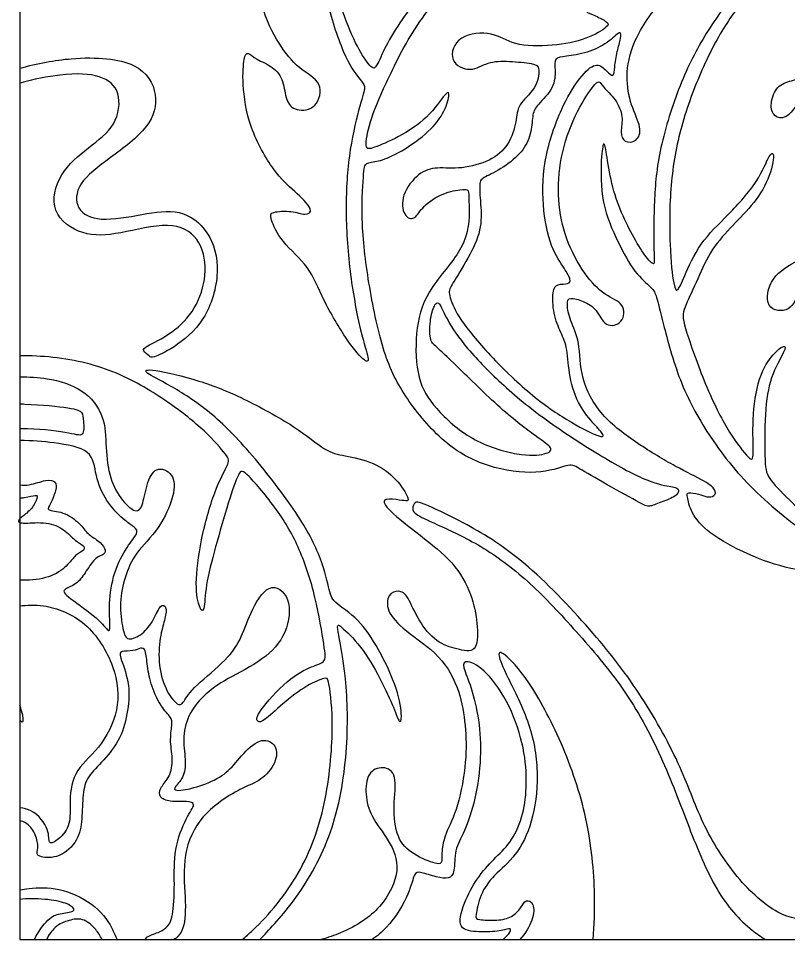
# Model space of a CAD drawing. Header units: millimetres. Extents: x 13 to 273, y -113 to 93.
# Drawn here: x 13.06 to 51.24, y -97.45 to -51.77 of the extents above; entities that cross this region are included whole.
import ezdxf

# ---------------------------------------------------------------- set-up
doc = ezdxf.new("R2010")
doc.units = ezdxf.units.MM
doc.header["$MEASUREMENT"] = 0
doc.layers.add('Layer 03', color=5, linetype='Continuous')

msp = doc.modelspace()

# ---------------------------------------------------------------- linework, layer by layer
at = {"layer": 'Layer 03'}
for p, q in [((13.123, 92.581), (13.123, -97.448)), ((13.123, -97.448), (172.577, -97.448))]:
    msp.add_line(p, q, dxfattribs=at)
for points in [[(38.868, -38.772), (38.558, -38.638), (37.644, -38.237), (36.595, -37.23), (35.965, -36.433), (35.783, -36.488), (35.699, -37.076), (35.321, -37.412), (34.608, -37.524), (33.279, -37.496), (33.013, -37.496), (32.411, -38.265), (31.544, -39.986), (31.068, -41.693), (30.89, -42.448), (31.134, -42.552), (31.843, -42.079), (32.57, -41.631), (32.953, -40.889), (33.455, -40.758), (33.838, -40.937), (33.982, -41.236), (34.352, -41.129), (35.106, -40.519), (35.884, -40.303), (36.051, -40.447), (36.437, -41.414), (36.473, -42.486), (36.402, -42.962), (36.761, -42.896), (37.295, -42.433), (38.528, -41.603), (40.075, -41.187), (41.862, -41.14), (43.013, -41.678), (43.052, -42.162), (42.806, -42.665), (42.441, -43.079), (42.569, -43.217), (43.723, -43.464), (45.617, -44.325), (47.249, -45.938), (47.776, -47.171), (47.96, -48.157), (48.135, -48.132), (49.228, -47.906), (50.489, -47.839), (51.064, -47.915), (51.44, -48.081), (51.665, -47.931), (52.161, -47.583), (53.407, -47.395), (54.885, -47.307), (56.682, -48.126), (57.635, -49.335), (58.102, -50.813), (58, -51.967), (57.647, -53.098), (56.778, -53.771), (55.942, -53.808), (55.388, -53.423), (55.301, -52.985), (55.282, -52.636), (54.938, -52.491), (54.102, -52.419), (54.095, -52.639), (53.882, -53.6), (53.367, -54.451), (53.528, -54.516), (54.305, -54.619), (55.089, -55.278), (55.149, -56.23), (55.075, -56.506), (55.46, -56.565), (55.844, -56.735), (55.999, -57.275), (56.029, -57.519), (56.295, -57.416), (57.489, -56.595), (59.352, -55.825), (60.676, -55.808), (61.816, -56.29), (62.122, -56.413), (62.228, -56.238), (62.153, -55.326), (61.976, -54.662), (61.907, -54.005), (61.99, -53.724), (62.61, -53.696), (63.998, -53.565), (65.989, -53.654), (66.936, -54.153), (67.306, -54.429), (67.555, -54.36), (67.728, -53.861), (68.123, -53.706), (69.56, -53.869), (70.051, -54.162), (70.283, -54.196), (70.791, -53.551), (71.338, -52.817), (72.19, -52.722), (72.009, -52.344), (72.215, -51.715), (72.926, -50.987), (73.552, -50.684), (74.689, -50.782), (75.473, -50.714), (76.214, -50.453), (76.881, -50.044), (77.377, -49.504), (77.309, -49.352), (76.758, -49.549), (75.57, -49.584), (74.595, -49.401), (75.072, -47.92), (75.738, -46.746), (76.601, -45.834), (77.401, -45.079), (77.982, -43.72), (78.14, -42.247), (78.038, -40.521), (77.322, -38.307), (76.118, -36.564), (75.082, -36.02), (74.894, -36.349), (75.377, -37.368), (75.769, -39.036), (75.885, -40.88), (75.593, -43.016), (75.018, -44.679), (74.52, -45.47), (74.567, -46.653), (74.28, -46.943), (73.667, -46.866), (72.825, -46.568), (72.527, -46.611), (72.374, -47.513), (71.304, -49.467), (69.31, -50.705), (67.029, -51.247), (64.032, -51.197), (63.597, -51.301), (62.811, -51.705), (61.598, -51.829), (60.068, -51.664), (59.215, -50.55), (59.08, -49.837), (59.713, -49.652), (60.263, -49.404), (60.592, -48.901), (60.677, -47.208), (60.599, -45.461), (61.263, -43.802), (61.763, -43.19), (61.292, -43.069), (60.539, -43.137), (59.87, -42.935), (59.904, -42.416), (60.39, -41.981), (60.619, -41.117), (60.409, -40.106), (60.549, -39.243), (60.525, -38.934), (60.006, -38.459), (59.497, -37.392), (59.297, -36.348), (59.239, -35.519), (58.99, -35.454), (58.643, -35.646), (57.966, -35.627), (57.896, -35.797), (58.448, -37.152), (58.379, -38.584), (58.018, -39.986), (57.153, -41.086), (56.29, -41.863), (56.109, -42.687), (56.077, -44.005), (55.925, -45.023), (54.958, -45.937), (53.892, -45.854), (53.814, -45.655), (53.932, -45.36), (53.766, -44.638), (53.327, -44.1), (52.539, -43.904), (51.212, -44.18), (49.732, -43.92), (48.671, -43.159), (47.903, -42.435), (47.436, -41.429), (47.193, -41.04), (46.825, -41.43), (46.475, -41.922), (46.141, -42.736), (45.785, -43.117), (45.328, -43.011), (44.98, -42.522), (44.663, -41.835), (43.832, -41.134), (43.086, -40.354), (43.045, -39.812), (42.849, -39.925), (42.607, -40.351), (42.006, -40.241), (41.288, -39.361), (40.893, -38.767), (40.679, -38.023), (40.45, -37.933), (40.347, -38.227), (40.36, -38.814), (40.055, -39.078), (39.505, -39.036), (39.178, -38.905), (38.868, -38.772)], [(33.2, -50.452), (33.743, -49.851), (35.32, -48.166), (37.835, -46.865), (39.698, -46.145), (42.087, -45.888), (44.159, -46.109), (44.024, -46.244), (42.382, -46.403), (39.918, -46.66), (37.382, -47.726), (34.992, -49.43), (32.717, -52.012), (31.162, -55.183), (30.422, -56.981), (30.21, -58.292), (30.556, -58.245), (31.866, -57.695), (33.38, -56.746), (34.33, -55.302), (34.463, -55.499), (34.173, -56.487), (33.333, -57.507), (31.803, -58.535), (30.846, -58.896), (30.242, -58.904), (30.171, -59.296), (30.018, -61.88), (30.414, -65.054), (31.143, -68.519), (32.188, -70.577), (34.129, -72.909), (36.28, -74.087), (38.897, -74.429), (40.397, -73.843), (40.679, -73.978), (42.156, -74.858), (44.138, -75.942), (44.313, -76.003), (44.984, -75.736), (45.808, -75.416), (45.793, -75.042), (45.473, -75.011), (44.176, -74.752), (41.726, -73.362), (38.986, -71.573), (36.818, -69.761), (35.006, -67.856), (34.188, -66.513), (33.926, -65.823), (33.715, -65.868), (33.453, -66.588), (33.43, -67.781), (33.715, -67.991), (34.556, -68.772), (37.065, -71.266), (38.843, -72.598), (39.623, -73.105), (39.282, -73.392), (37.957, -73.512), (35.439, -72.74), (33.639, -71.061), (32.795, -69.741), (32.698, -67.34), (33.203, -65.323), (35.127, -63.304), (35.458, -61.699), (35.359, -60.722), (35.418, -60.253), (35.059, -60.223), (33.952, -60.452), (32.984, -61.2), (32.711, -61.787), (32.139, -61.62), (31.994, -60.553), (32.899, -59.374), (33.783, -59.128), (34.992, -59.266), (36.486, -58.853), (37.386, -58.082), (37.789, -56.824), (37.759, -56.058), (38.752, -55.273), (38.933, -54.17), (38.642, -54.01), (37.358, -53.879), (36.285, -53.899), (35.523, -54.481), (34.32, -53.949), (34.801, -52.535), (36.656, -52.415), (37.509, -53.127), (39.577, -53.175), (41.278, -52.814), (42.385, -52.126), (42.28, -51.963), (41.663, -51.626), (41.045, -51.427), (41.453, -51.206), (42.863, -51.218), (44.409, -50.127), (45.242, -48.68), (46.098, -47.811), (46.919, -47.932), (46.81, -47.051), (46.039, -45.651), (44.226, -44.293), (42.556, -43.728), (41.228, -43.64), (40.929, -43.518), (41.46, -43.109), (42.102, -42.777), (42.356, -42.113), (42.179, -41.914), (40.509, -41.704), (38.705, -42.235), (37.156, -43.507), (36.149, -45.233), (35.828, -46.019), (34.755, -45.809), (34.755, -44.912), (34.976, -43.762), (36.036, -42.595), (35.74, -41.173), (35.672, -40.798), (34.671, -41.344), (34.136, -41.776), (34.033, -42.516), (33.806, -42.698), (33.601, -42.163), (33.578, -41.389), (33.26, -41.492), (33.078, -42.129), (31.496, -43.005), (30.507, -44.45), (30.565, -46.467), (30.979, -47.584), (30.68, -48.229), (29.724, -48.079), (29.471, -47.273), (29.874, -46.341), (29.379, -44.879), (28.596, -44.165), (28.159, -43.267), (27.675, -44.234), (27.157, -44.971), (26.535, -45.915), (26.651, -47.146), (26.95, -48.09), (26.559, -48.634), (25.975, -48.425), (26.012, -47.796), (25.593, -47.129), (25.496, -47.331), (25.428, -47.893), (24.919, -48.866), (25, -51.211), (25.984, -53.111), (26.929, -54.302), (28.219, -54.93), (27.871, -56.284), (26.77, -56.393), (26.284, -55.873), (26.236, -54.848), (25.689, -54.143), (24.814, -53.802), (24.397, -53.412), (24.247, -53.644), (24.13, -54.889), (24.444, -57.169), (25.755, -59.48), (26.748, -60.323), (27.767, -61.318), (27.282, -61.564), (26.649, -61.293), (25.532, -61.359), (25.523, -61.605), (26.025, -62.838), (27.528, -64.068), (28.088, -65.644), (29.4, -67.87), (30.344, -68.926), (30.467, -68.68), (29.964, -67.213), (29.411, -64.095), (29.242, -60.951), (29.447, -58.218), (30.026, -55.859), (30.311, -55.125), (30.026, -54.881), (29.19, -53.709), (28.195, -50.664), (28.137, -48.535), (28.492, -47.012), (28.584, -47.538), (28.618, -49.714), (29.214, -51.787), (29.969, -53.447), (30.599, -54.317), (30.794, -54.226), (31.218, -53.206), (32.065, -51.775), (32.658, -51.054), (33.2, -50.452)], [(52.311, -77.441), (51.549, -76.905), (49.304, -75.16), (47.181, -72.387), (45.776, -69.798), (44.949, -66.629), (44.666, -65.471), (44.529, -65.171), (43.602, -64.432), (42.789, -62.905), (41.912, -60.964), (41.934, -58.529), (42.072, -57.842), (42.172, -58.179), (42.397, -59.792), (42.859, -61.254), (43.497, -62.554), (44.134, -63.592), (44.634, -64.117), (44.547, -63.567), (44.547, -61.042), (44.734, -58.479), (45.74, -55.177), (47.012, -52.598), (48.614, -50.418), (50.193, -49.051), (51.112, -48.45), (50.676, -48.403), (47.825, -48.827), (44.915, -50.677), (43.442, -52.975), (43.139, -54.669), (43.398, -56.107), (43.992, -57.219), (43.732, -57.913), (43.055, -57.939), (42.871, -57.437), (43.072, -56.651), (42.687, -55.773), (41.968, -55.112), (41.884, -54.87), (41.625, -54.97), (40.613, -56.525), (39.881, -58.645), (39.772, -60.818), (40.129, -62.703), (41.136, -64.538), (42.133, -65.555), (43.15, -65.884), (43.075, -66.929), (42.114, -67.117), (41.738, -66.157), (41.07, -65.79), (40.336, -65.564), (40.223, -65.885), (40.384, -66.746), (40.913, -67.749), (40.876, -69.603), (41.878, -71.485), (43.758, -72.892), (45.687, -74.039), (47.197, -74.761), (47.651, -75.158), (47.601, -75.477), (47.169, -75.534), (46.814, -75.343), (46.19, -75.272), (46.19, -75.378), (46.374, -76.279), (47.183, -77.265), (49.21, -78.398), (51.306, -79.117), (53.63, -79.411), (55.362, -79.577), (55.974, -79.42), (55.913, -79.184), (55.17, -78.869), (53.875, -78.379), (53.073, -77.978), (52.311, -77.441)], [(38.056, -58.282), (38.266, -57.997), (38.512, -57.388), (38.537, -56.461), (38.734, -56.106), (39.651, -55.217), (39.675, -54.278), (39.599, -53.719), (40.132, -53.668), (41.262, -53.491), (42.316, -52.996), (42.925, -52.31), (42.951, -52.729), (42.722, -53.389), (42.608, -54.227), (42.57, -54.735), (42.227, -54.392), (41.757, -53.922), (41.046, -54.455), (40.044, -55.966), (39.091, -58.569), (38.99, -61.082), (39.44, -63.206), (40.187, -64.253), (40.458, -64.747), (40.371, -64.951), (39.75, -64.931), (39.511, -65.215), (39.561, -66.443), (39.955, -67.371), (40.292, -68.111), (40.33, -69.524), (40.83, -71.072), (41.84, -72.128), (42.156, -72.541), (41.778, -72.514), (40.066, -71.61), (38.065, -70.161), (35.829, -67.858), (34.679, -66.324), (34.34, -65.326), (34.49, -65.061), (35.378, -63.653), (36.036, -62.265), (35.982, -60.953), (35.863, -59.793), (36.165, -59.656), (37.252, -59.098), (37.846, -58.567), (38.056, -58.282)]]:
    msp.add_open_spline(points, degree=3, dxfattribs=at)
for points, knots in [([(53.845, -97.448), (54.233, -97.155), (54.818, -96.3), (54.807, -94.496), (54.725, -92.855), (55.358, -91.612), (56.663, -91.16), (58.301, -91.17), (60.924, -91.305), (62.531, -90.413), (63.213, -89.129), (63.109, -87.612), (62.268, -86.46), (60.357, -85.971), (58.695, -86.2), (57.793, -84.66), (58.85, -83.151), (60.846, -81.904), (63.493, -80.654), (66.401, -79.138), (67.585, -78.186), (68.574, -77.124), (69.222, -75.433), (69.283, -74.822), (69.858, -74.468), (71.507, -73.515), (73.047, -72.439), (74.287, -71.314), (74.999, -70.398), (74.784, -70.059), (74.502, -69.698), (74.31, -69.065), (74.174, -68.748), (73.891, -68.873), (73.858, -70.003), (72.897, -71.189), (72.015, -72.003), (71.325, -72.467), (70.656, -72.859), (69.988, -73.251), (68.002, -74.357), (64.98, -75.428), (61.741, -75.969), (59.416, -75.777), (58.769, -75.513), (58.853, -75.993), (59.704, -76.951), (63.192, -76.768), (64.149, -76.52), (64.137, -77.143), (63.095, -77.718), (60.95, -78.365), (59.26, -78.209), (58.194, -77.814), (58.014, -76.808), (57.007, -75.489), (55.45, -75.286), (55.354, -74.639), (55.414, -74.219), (54.97, -74.375), (54.563, -74.914), (54.479, -75.441), (54, -75.082), (53.508, -73.239), (53.747, -71.429), (54.366, -70.536), (54.461, -69.69), (54.14, -69.69), (53.508, -69.631), (53.223, -69.81), (53.187, -69.25), (54.187, -68.571), (54.831, -67.166), (54.831, -65.352), (54.677, -64.634), (54.854, -63.892), (54.595, -63.809), (53.276, -64.068), (51.709, -65.27), (51.391, -66.365), (49.978, -66.259), (50.319, -64.539), (51.697, -63.75), (53.233, -63.031), (54.539, -61.422), (55.134, -59.393), (55.333, -58.034), (55.273, -57.197), (55.079, -57.209), (54.521, -57.294), (54.061, -57.621), (53.879, -57.306), (54.267, -56.87), (54.709, -56.102), (53.976, -55.087), (52.828, -55.04), (52.009, -55.407), (51.704, -55.969), (51.173, -56.734), (50.557, -56.727), (50.284, -56.141), (50.572, -55.158), (51.267, -54.869), (52.094, -54.705), (53.095, -53.731), (53.42, -52.436), (53.471, -51.28), (53.573, -49.959), (54.441, -48.829), (54.933, -48.639), (55.79, -48.569), (55.608, -48.274), (54.933, -48.007), (53.542, -47.866), (52.214, -48.035), (50.999, -48.948), (49.495, -50.311), (48.153, -51.887), (46.911, -54.259), (45.853, -57.097), (45.327, -60), (45.329, -63.154), (45.54, -65.215), (45.75, -65.325), (46.005, -64.727), (46.803, -62.876), (48.243, -61.547), (49.794, -59.818), (50.314, -58.374), (50.595, -58.438), (50.225, -59.957), (49.293, -61.233), (48.183, -62.292), (47.2, -63.517), (46.575, -65.1), (45.949, -66.312), (46.005, -66.916), (47.215, -70.303), (48.323, -72.406), (49.374, -73.762), (49.532, -73.604), (49.408, -71.716), (49.725, -69.489), (50.493, -68.336), (51.092, -67.929), (51.115, -68.167), (50.301, -69.534), (50.052, -71.23), (50.037, -74.022), (50.212, -74.582), (51.388, -75.791), (53.003, -77.192), (55.713, -78.526), (59.301, -79.362), (62.652, -79.066), (64.82, -78.315), (65.757, -77.144), (66.234, -76.415), (66.502, -76.02), (66.885, -75.803), (67.728, -75.534), (68.572, -75.137), (68.598, -75.352), (67.842, -77.095), (66.743, -78.349), (64.442, -79.611), (61.765, -80.755), (58.982, -82.006), (56.614, -83.693), (56.055, -84.962), (56.083, -86.137), (56.597, -86.872), (57.965, -87.065), (59.233, -86.67), (60.547, -86.56), (61.511, -86.734), (62.418, -87.43), (62.771, -88.617), (62.14, -89.869), (60.786, -90.611), (58.941, -90.703), (57.179, -90.407), (55.051, -90.823), (53.831, -92.183), (53.278, -93.778), (53.252, -95.676), (52.446, -96.539), (50.776, -96.368), (48.63, -94.48), (46.863, -91.651), (45.955, -88.833), (43.836, -85.097), (41.583, -82.196), (38.034, -78.466), (34.971, -76.653), (32.915, -75.725), (32.713, -75.739), (32.552, -76.075), (32.687, -76.37), (33.855, -76.881), (36.113, -77.929), (38.451, -79.703), (40.668, -82.108), (43.119, -84.939), (44.983, -88.347), (46.3, -91.929), (47.616, -95.154), (48.974, -96.682), (49.872, -97.312), (50.099, -97.448)], [272.617449, 272.617449, 272.617449, 272.617449, 273.922235, 275.524119, 277.126004, 278.727888, 280.329772, 281.931657, 283.533541, 285.135426, 286.73731, 288.339194, 289.941079, 291.542963, 293.144848, 294.746732, 296.348616, 297.950501, 299.552385, 301.15427, 302.756154, 304.358039, 305.959923, 307.561807, 309.163692, 310.765576, 312.367461, 313.969345, 315.571229, 317.173114, 318.774998, 320.376883, 321.978767, 323.580652, 325.182536, 326.78442, 328.386305, 329.988189, 329.988189, 329.988189, 331.590074, 333.191958, 334.793842, 336.395727, 337.997611, 339.599496, 341.20138, 342.803264, 344.405149, 346.007033, 347.608918, 349.210802, 350.812687, 352.414571, 354.016455, 355.61834, 357.220224, 358.822109, 360.423993, 362.025877, 363.627762, 365.229646, 366.831531, 368.433415, 370.0353, 371.637184, 373.239068, 374.840953, 376.442837, 378.044722, 379.646606, 381.24849, 382.850375, 384.452259, 386.054144, 387.656028, 389.257913, 390.859797, 392.461681, 394.063566, 395.66545, 397.267335, 398.869219, 400.471103, 402.072988, 403.674872, 405.276757, 406.878641, 408.480525, 410.08241, 411.684294, 413.286179, 414.888063, 416.489948, 418.091832, 419.693716, 421.295601, 422.897485, 424.49937, 426.101254, 427.703138, 429.305023, 430.906907, 432.508792, 434.110676, 435.712561, 437.314445, 438.916329, 440.518214, 442.120098, 443.721983, 445.323867, 446.925751, 448.527636, 450.12952, 451.731405, 453.333289, 454.935173, 456.537058, 458.138942, 459.740827, 461.342711, 462.944596, 464.54648, 466.148364, 467.750249, 469.352133, 470.954018, 472.555902, 474.157786, 475.759671, 477.361555, 478.96344, 480.565324, 482.167209, 483.769093, 485.370977, 486.972862, 488.574746, 490.176631, 491.778515, 493.380399, 494.982284, 496.584168, 498.186053, 499.787937, 501.389821, 502.991706, 504.59359, 506.195475, 507.797359, 509.399244, 511.001128, 512.603012, 514.204897, 515.806781, 517.408666, 519.01055, 520.612434, 522.214319, 523.816203, 525.418088, 527.019972, 528.621857, 530.223741, 531.825625, 533.42751, 535.029394, 536.631279, 538.233163, 539.835047, 541.436932, 543.038816, 544.640701, 546.242585, 547.844469, 549.446354, 551.048238, 552.650123, 554.252007, 555.853892, 557.455776, 559.05766, 560.659545, 562.261429, 563.863314, 565.465198, 567.067082, 568.668967, 570.270851, 571.872736, 573.47462, 575.076505, 576.678389, 578.280273, 579.882158, 581.484042, 583.085927, 584.687811, 586.289695, 587.89158, 589.493464, 591.095349, 592.697233, 594.299117, 595.901002, 597.502886, 599.104771, 599.629943, 599.629943, 599.629943, 599.629943]), ([(13.123, -54.245), (14.001, -53.991), (16.26, -53.596), (19.167, -53.885), (20.041, -55.556), (19.672, -57.149), (17.535, -58.742), (15.903, -59.946), (15.864, -61.287), (16.991, -61.889), (19.244, -61.481), (21.095, -61.172), (22.55, -62.24), (23.132, -64.277), (22.375, -66.839), (20.651, -68.209), (19.648, -68.63), (19.604, -68.54), (19.174, -68.227), (19.326, -68.066), (20.893, -67.287), (21.977, -66.019), (22.458, -64.273), (22.069, -62.598), (20.653, -61.786), (17.977, -62.496), (16.244, -62.609), (14.558, -61.42), (15.034, -59.409), (16.542, -58.145), (17.969, -57.126), (18.182, -55.35), (17.206, -54.549), (15.524, -54.457), (13.802, -54.79), (13.123, -54.978)], [0.666617, 0.666617, 0.666617, 0.666617, 1.775794, 3.551588, 5.327382, 7.103176, 8.87897, 10.654764, 12.430558, 14.206352, 15.982146, 17.75794, 19.533734, 21.309528, 23.085322, 24.861116, 26.63691, 28.412704, 30.188499, 31.964293, 33.740087, 35.515881, 37.291675, 39.067469, 40.843263, 42.619057, 44.394851, 46.170645, 47.946439, 49.722233, 51.498027, 53.273821, 55.049615, 56.825409, 58.07613, 58.07613, 58.07613, 58.07613]), ([(24.157, -97.448), (24.331, -97.305), (25.315, -96.429), (27.124, -94.22), (28.365, -90.81), (28.718, -86.734), (28.435, -84.47), (28.331, -84.439), (27.421, -84.774), (26.092, -85.778), (25.192, -86.667), (24.878, -86.678), (24.805, -86.301), (26.448, -84.46), (27.693, -83.853), (28.31, -83.696), (28.258, -83.152), (27.815, -80.442), (27.034, -78.039), (25.943, -76.148), (24.253, -74.163), (24.005, -74.163), (23.485, -75.664), (22.8, -78.062), (22.304, -79.965), (22.292, -81.241), (22.044, -81.134), (21.784, -79.965), (22.067, -77.672), (22.781, -75.078), (23.522, -73.8), (23.484, -73.531), (22.372, -72.253), (20.582, -70.822), (18.013, -69.243), (15.445, -68.58), (13.678, -68.497), (13.123, -68.504)], [13.483893, 13.483893, 13.483893, 13.483893, 13.815812, 15.350902, 16.885993, 18.421083, 19.956173, 21.491263, 23.026354, 24.561444, 26.096534, 27.631624, 29.166715, 30.701805, 32.236895, 33.771985, 35.307076, 36.842166, 38.377256, 39.912346, 41.447437, 42.982527, 44.517617, 46.052707, 47.587798, 49.122888, 50.657978, 52.193068, 53.728158, 55.263249, 56.798339, 58.333429, 59.868519, 61.40361, 62.9387, 64.47379, 65.169874, 65.169874, 65.169874, 65.169874]), ([(25.026, -97.448), (25.058, -97.415), (25.444, -97.01), (26.827, -95.566), (28.718, -92.25), (29.439, -88.115), (29.339, -84.303), (28.8, -81.749), (28.931, -81.814), (30.042, -82.835), (31.02, -84.527), (31.724, -86.082), (31.946, -86.738), (32.094, -86.558), (31.925, -85.109), (30.899, -82.973), (29.944, -81.522), (28.585, -80.681), (28.49, -80.175), (28.048, -78.354), (26.779, -76.09), (24.29, -72.921), (22.321, -71.02), (20.193, -69.75), (19.22, -69.295), (19.469, -69.098), (22.113, -69.721), (23.434, -70.26), (24.232, -70.647), (25.03, -71.034), (26.9, -72.044), (28.335, -73.295), (29.125, -73.427), (30.719, -73.769), (31.825, -74.585), (32.497, -75.678), (32.299, -75.705), (31.851, -75.639), (30.982, -75.547), (31.43, -76.218), (33.211, -77.577), (34.838, -78.901), (35.627, -80.573), (35.843, -81.936), (35.809, -83.288), (34.787, -83.049), (33.787, -82.754), (32.844, -81.618), (32.367, -80.368), (31.913, -80.095), (31.367, -80.3), (31.265, -81.118), (32.106, -82.095), (34.049, -83.346), (34.984, -85.154), (35.225, -86.824), (35.292, -88.544), (34.868, -90.95), (34.171, -92.267), (34.019, -93.084), (34.084, -93.628), (33.899, -93.769), (32.582, -93.247), (31.787, -92.463), (31.613, -90.83), (31.863, -89.208), (31.134, -88.806), (30.339, -89.143), (30.23, -90.243), (30.492, -91.342), (31.45, -92.507), (32.07, -93.928), (31.124, -95.917), (29.587, -96.942), (28.396, -97.352), (28.071, -97.448)], [79.388524, 79.388524, 79.388524, 79.388524, 79.553123, 81.245743, 82.938362, 84.630982, 86.323601, 88.016221, 89.708841, 91.40146, 93.09408, 94.7867, 96.479319, 98.171939, 99.864559, 101.557178, 103.249798, 104.942417, 106.635037, 108.327657, 110.020276, 111.712896, 113.405516, 115.098135, 116.790755, 118.483375, 120.175994, 121.868614, 121.868614, 121.868614, 123.561233, 125.253853, 126.946473, 128.639092, 130.331712, 132.024332, 133.716951, 135.409571, 137.102191, 138.79481, 140.48743, 142.180049, 143.872669, 145.565289, 147.257908, 148.950528, 150.643148, 152.335767, 154.028387, 155.721007, 157.413626, 159.106246, 160.798865, 162.491485, 164.184105, 165.876724, 167.569344, 169.261964, 170.954583, 172.647203, 174.339823, 176.032442, 177.725062, 179.417681, 181.110301, 182.802921, 184.49554, 186.18816, 187.88078, 189.573399, 191.266019, 192.958639, 194.651258, 196.343878, 196.970373, 196.970373, 196.970373, 196.970373]), ([(13.123, -69.542), (13.589, -69.54), (14.693, -69.609), (16.329, -70.12), (17.369, -71.464), (17.379, -73.045), (17.555, -74.619), (18.21, -75.753), (18.894, -76.31), (19.207, -76.046), (19.393, -74.873), (19.843, -73.935), (20.781, -74.296), (20.84, -75.372), (20.058, -77.111), (18.801, -78.294), (18.333, -79.429), (18.034, -80.734), (18.233, -82.179), (18.452, -82.677), (19.22, -82.328), (19.777, -81.621), (20.106, -80.764), (20.445, -80.953), (20.315, -81.601), (20.066, -82.388), (19.958, -83.878), (20.421, -85.247), (20.984, -85.871), (21.206, -85.78), (21.568, -85.056), (23.275, -83.709), (24.106, -82.609), (24.49, -81.322), (25.458, -79.614), (26.625, -80.419), (26.424, -82.297), (25.257, -83.598), (23.325, -84.523), (22.173, -85.355), (21.432, -86.333), (21.166, -87.519), (21.403, -88.716), (21.204, -89.542), (20.672, -89.969), (20.948, -90.121), (22.22, -89.808), (23.34, -89.286), (23.958, -88.488), (24.936, -87.462), (25.752, -87.614), (25.971, -88.431), (25.315, -89.428), (24.423, -89.827), (23.939, -90.04), (23.511, -90.308), (23.084, -90.577), (21.86, -91.44), (21.144, -93.521), (21.388, -95.671), (21.279, -97.017), (20.912, -97.357), (20.761, -97.448)], [78.771818, 78.771818, 78.771818, 78.771818, 79.824693, 81.359783, 82.894873, 84.429963, 85.965054, 87.500144, 89.035234, 90.570324, 92.105415, 93.640505, 95.175595, 96.710685, 98.245776, 99.780866, 101.315956, 102.851046, 104.386137, 105.921227, 107.456317, 108.991407, 110.526497, 112.061588, 113.596678, 115.131768, 116.666858, 118.201949, 119.737039, 121.272129, 122.807219, 124.34231, 125.8774, 127.41249, 128.94758, 130.482671, 132.017761, 133.552851, 135.087941, 136.623032, 138.158122, 139.693212, 141.228302, 142.763393, 144.298483, 145.833573, 147.368663, 148.903754, 150.438844, 151.973934, 153.509024, 155.044115, 156.579205, 158.114295, 159.649385, 159.649385, 159.649385, 161.184475, 162.719566, 164.254656, 165.789746, 166.841052, 166.841052, 166.841052, 166.841052]), ([(13.123, -70.886), (13.208, -70.888), (14.14, -70.918), (15.844, -71.095), (16.244, -71.288), (16.274, -71.673), (16.348, -72.593), (15.636, -72.282), (14.033, -72.132), (13.145, -72.123), (13.123, -72.123)], [2.805416, 2.805416, 2.805416, 2.805416, 2.953408, 4.430111, 5.906815, 7.383519, 8.860223, 10.336926, 11.81363, 11.851402, 11.851402, 11.851402, 11.851402]), ([(13.123, -74.906), (13.281, -74.924), (13.716, -74.914), (14.453, -74.611), (14.964, -74.72), (14.933, -75.138), (14.654, -75.866), (14.391, -76.191), (15.259, -76.191), (16.157, -76.827), (16.467, -77.353), (17.025, -77.648), (17.397, -78.066), (17.335, -78.391), (16.916, -78.422), (16.405, -79.197), (16.002, -79.817), (15.274, -80.08), (15.259, -80.313), (16.948, -81.432), (17.553, -82.234), (17.619, -82.063), (17.527, -80.84), (17.75, -79.207), (18.471, -77.897), (19.023, -77.276), (18.869, -77.018), (18.289, -76.671), (17.388, -75.731), (16.836, -74.433), (16.784, -73.131), (14.946, -72.819), (13.724, -72.701), (13.123, -72.701)], [9.53108, 9.53108, 9.53108, 9.53108, 10.082922, 11.091214, 12.099506, 13.107798, 14.11609, 15.124383, 16.132675, 17.140967, 18.149259, 19.157551, 20.165843, 21.174136, 22.182428, 23.19072, 24.199012, 25.207304, 26.215596, 27.223889, 28.232181, 29.240473, 30.248765, 31.257057, 32.265349, 33.273642, 34.281934, 35.290226, 36.298518, 37.30681, 38.315102, 39.323395, 40.149816, 40.149816, 40.149816, 40.149816]), ([(13.123, -75.55), (13.204, -75.547), (13.541, -75.517), (13.963, -75.368), (14.031, -75.496), (13.74, -76.113), (13.303, -76.424), (13.155, -76.552), (13.123, -76.586)], [41.10025, 41.10025, 41.10025, 41.10025, 41.475659, 42.813583, 44.151508, 45.489432, 46.827357, 47.38786, 47.38786, 47.38786, 47.38786]), ([(13.123, -76.586), (13.079, -76.633), (13.041, -76.7), (13.084, -76.749), (13.123, -76.765)], [47.38786, 47.38786, 47.38786, 47.38786, 48.165281, 48.731595, 48.731595, 48.731595, 48.731595]), ([(13.123, -76.765), (13.177, -76.786), (13.427, -76.819), (14.494, -76.707), (15.346, -77.102), (15.885, -77.703), (16.311, -77.9), (16.371, -78.144), (15.9, -78.333), (15.642, -78.736), (14.905, -79.42), (13.903, -79.635), (13.285, -79.635), (13.123, -79.631)], [48.731595, 48.731595, 48.731595, 48.731595, 49.503205, 50.84113, 52.179054, 53.516979, 54.854903, 56.192828, 57.530752, 58.868677, 60.206601, 61.544526, 62.017631, 62.017631, 62.017631, 62.017631]), ([(13.123, -80.905), (13.475, -80.858), (14.467, -80.813), (16.486, -81.571), (17.932, -83.932), (18.113, -86.1), (17.083, -88.04), (15.68, -89.142), (15.591, -90.834), (15.658, -91.858), (14.923, -92.615), (14.5, -92.738), (14.645, -92.081), (13.975, -91.107), (13.322, -90.935), (13.123, -90.909)], [70.031624, 70.031624, 70.031624, 70.031624, 70.909997, 72.247921, 73.585846, 74.92377, 76.261695, 77.599619, 78.937544, 80.275468, 81.613393, 82.951317, 84.289242, 85.627166, 86.172779, 86.172779, 86.172779, 86.172779]), ([(19.337, -97.448), (19.339, -97.443), (19.42, -97.285), (19.849, -97.159), (20.4, -96.911), (20.728, -96.409), (20.813, -94.716), (20.736, -92.968), (21.399, -91.309), (21.899, -90.698), (21.429, -90.576), (20.676, -90.644), (20.007, -90.443), (20.04, -89.923), (20.527, -89.489), (20.755, -88.624), (20.545, -87.613), (20.685, -86.75), (20.661, -86.441), (20.143, -85.966), (19.633, -84.899), (19.434, -83.856), (19.375, -83.027), (19.127, -82.962), (18.779, -83.154), (18.103, -83.134), (18.032, -83.304), (18.584, -84.66), (18.516, -86.091), (18.154, -87.494), (17.29, -88.593), (16.426, -89.371), (16.245, -90.194), (16.214, -91.513), (16.061, -92.53), (15.095, -93.444), (14.028, -93.361), (13.951, -93.162), (14.069, -92.867), (13.902, -92.146), (13.55, -91.714), (13.228, -91.574), (13.123, -91.545)], [136.542721, 136.542721, 136.542721, 136.542721, 136.575112, 137.510558, 138.446004, 139.38145, 140.316896, 141.252342, 142.187788, 143.123234, 144.05868, 144.994126, 145.929572, 146.865018, 147.800464, 148.73591, 149.671356, 150.606802, 151.542248, 152.477694, 153.41314, 154.348586, 155.284032, 156.219478, 157.154924, 158.09037, 159.025816, 159.961262, 160.896707, 161.832153, 162.767599, 163.703045, 164.638491, 165.573937, 166.509383, 167.444829, 168.380275, 169.315721, 170.251167, 171.186613, 172.122059, 172.504421, 172.504421, 172.504421, 172.504421]), ([(41.541, -97.448), (41.61, -96.73), (41.674, -94.972), (41.346, -91.438), (40.034, -87.618), (38.279, -84.393), (37.015, -83.116), (36.773, -83.224), (37.19, -84.246), (38.494, -86.759), (38.897, -89.313), (38.556, -91.71), (37.752, -93.319), (36.57, -94.281), (35.93, -95.196), (35.699, -96.378), (35.761, -96.467), (36.827, -96.52), (37.538, -96.351), (37.991, -95.863), (38.196, -95.427), (38.631, -95.614), (38.613, -96.43), (38.203, -97.141), (37.909, -97.448)], [81.381342, 81.381342, 81.381342, 81.381342, 82.290814, 83.597017, 84.903221, 86.209424, 87.515628, 88.821831, 90.128034, 91.434238, 92.740441, 94.046645, 95.352848, 96.659051, 97.965255, 99.271458, 100.577661, 101.883865, 103.190068, 104.496272, 105.802475, 107.108678, 108.414882, 109.670524, 109.670524, 109.670524, 109.670524]), ([(37.084, -97.448), (37.236, -97.313), (37.51, -97.003), (37.446, -96.859), (36.895, -97.056), (35.706, -97.091), (34.732, -96.908), (35.208, -95.428), (35.874, -94.253), (36.738, -93.341), (37.537, -92.587), (38.119, -91.228), (38.276, -89.754), (38.174, -88.029), (37.459, -85.814), (36.254, -84.072), (35.218, -83.527), (35.031, -83.857), (35.514, -84.875), (35.906, -86.543), (36.022, -88.387), (35.73, -90.523), (35.154, -92.186), (34.657, -92.978), (34.704, -94.161), (34.416, -94.45), (33.804, -94.374), (32.961, -94.076), (32.663, -94.118), (32.51, -95.02), (31.651, -96.59), (30.843, -97.271), (30.589, -97.448)], [101.184975, 101.184975, 101.184975, 101.184975, 101.963611, 102.899057, 103.834503, 104.769949, 105.705395, 106.640841, 107.576287, 108.511733, 109.447179, 110.382625, 111.318071, 112.253517, 113.188963, 114.124409, 115.059855, 115.995301, 116.930747, 117.866193, 118.801639, 119.737085, 120.672531, 121.607977, 122.543423, 123.478869, 124.414315, 125.34976, 126.285206, 127.220652, 128.156098, 128.538929, 128.538929, 128.538929, 128.538929]), ([(13.123, -86.577), (13.136, -86.589), (13.277, -86.715), (13.353, -86.598), (13.199, -86.026), (13.123, -85.821)], [209.932346, 209.932346, 209.932346, 209.932346, 210.054142, 211.392067, 211.948028, 211.948028, 211.948028, 211.948028]), ([(13.123, -94.974), (13.269, -94.954), (13.864, -94.884), (15.022, -94.815), (16.818, -95.633), (17.583, -96.603), (17.869, -97.258), (17.938, -97.448)], [46.444924, 46.444924, 46.444924, 46.444924, 46.772299, 47.707745, 48.643191, 49.578637, 49.95876, 49.95876, 49.95876, 49.95876]), ([(13.858, -97.448), (14.023, -97.059), (14.585, -96.333), (15.07, -96.146), (15.927, -96.076), (15.744, -95.781), (15.07, -95.514), (13.947, -95.401), (13.31, -95.438), (13.123, -95.464)], [108.993281, 108.993281, 108.993281, 108.993281, 110.530025, 112.131909, 113.733793, 115.335678, 116.937562, 118.539447, 119.21337, 119.21337, 119.21337, 119.21337]), ([(17.207, -97.448), (17.112, -97.256), (16.8, -96.79), (16.232, -96.357), (15.579, -96.478), (15.091, -96.658), (14.882, -96.846), (14.707, -97.002), (14.557, -97.226), (14.447, -97.448)], [10.540291, 10.540291, 10.540291, 10.540291, 10.992415, 11.837986, 12.683556, 13.529126, 13.529126, 13.529126, 14.234895, 14.234895, 14.234895, 14.234895])]:
    msp.add_open_spline(points, degree=3, knots=knots, dxfattribs=at)

doc.saveas('drawing.dxf')
